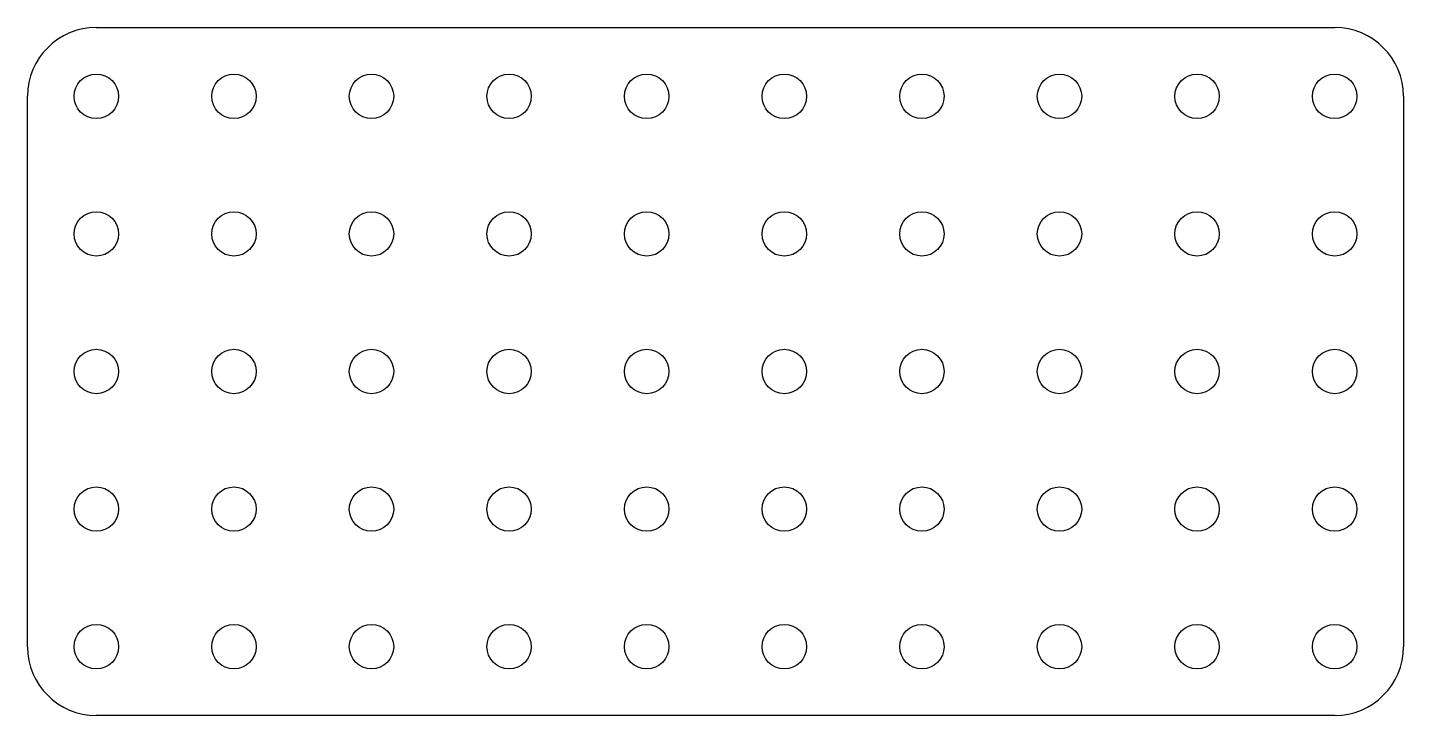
# Model space of a CAD drawing. Header units: metres. Extents: x 0 to 127, y 0 to 64.
import ezdxf

# ---------------------------------------------------------------- set-up
doc = ezdxf.new("R2010")
doc.units = ezdxf.units.M

msp = doc.modelspace()

# ---------------------------------------------------------------- linework, layer by layer
at = {"layer": 'MyLayer', "color": 0}
for p, q in [((6.35, 63.5), (120.65, 63.5)), ((0, 6.35), (0, 57.15)), ((127, 57.15), (127, 6.35)), ((120.65, 0), (6.35, 0))]:
    msp.add_line(p, q, dxfattribs=at)
for centre in [(6.35, 57.15), (19.05, 57.15), (31.75, 57.15), (44.45, 57.15), (57.15, 57.15), (69.85, 57.15), (82.55, 57.15), (95.25, 57.15), (107.95, 57.15), (120.65, 57.15), (6.35, 44.45), (19.05, 44.45), (31.75, 44.45), (44.45, 44.45), (57.15, 44.45), (69.85, 44.45), (82.55, 44.45), (95.25, 44.45), (107.95, 44.45), (120.65, 44.45), (6.35, 31.75), (19.05, 31.75), (31.75, 31.75), (44.45, 31.75), (57.15, 31.75), (69.85, 31.75), (82.55, 31.75), (95.25, 31.75), (107.95, 31.75), (120.65, 31.75), (6.35, 19.05), (19.05, 19.05), (31.75, 19.05), (44.45, 19.05), (57.15, 19.05), (69.85, 19.05), (82.55, 19.05), (95.25, 19.05), (107.95, 19.05), (120.65, 19.05), (6.35, 6.35), (19.05, 6.35), (31.75, 6.35), (44.45, 6.35), (57.15, 6.35), (69.85, 6.35), (82.55, 6.35), (95.25, 6.35), (107.95, 6.35), (120.65, 6.35)]:
    msp.add_circle(centre, 2.05, dxfattribs=at)
for centre, start, end in [((6.35, 57.15), 90, 180), ((120.65, 57.15), 0, 90), ((6.35, 6.35), 180, 270), ((120.65, 6.35), 270, 0)]:
    msp.add_arc(centre, 6.35, start, end, dxfattribs=at)

doc.saveas('drawing.dxf')
